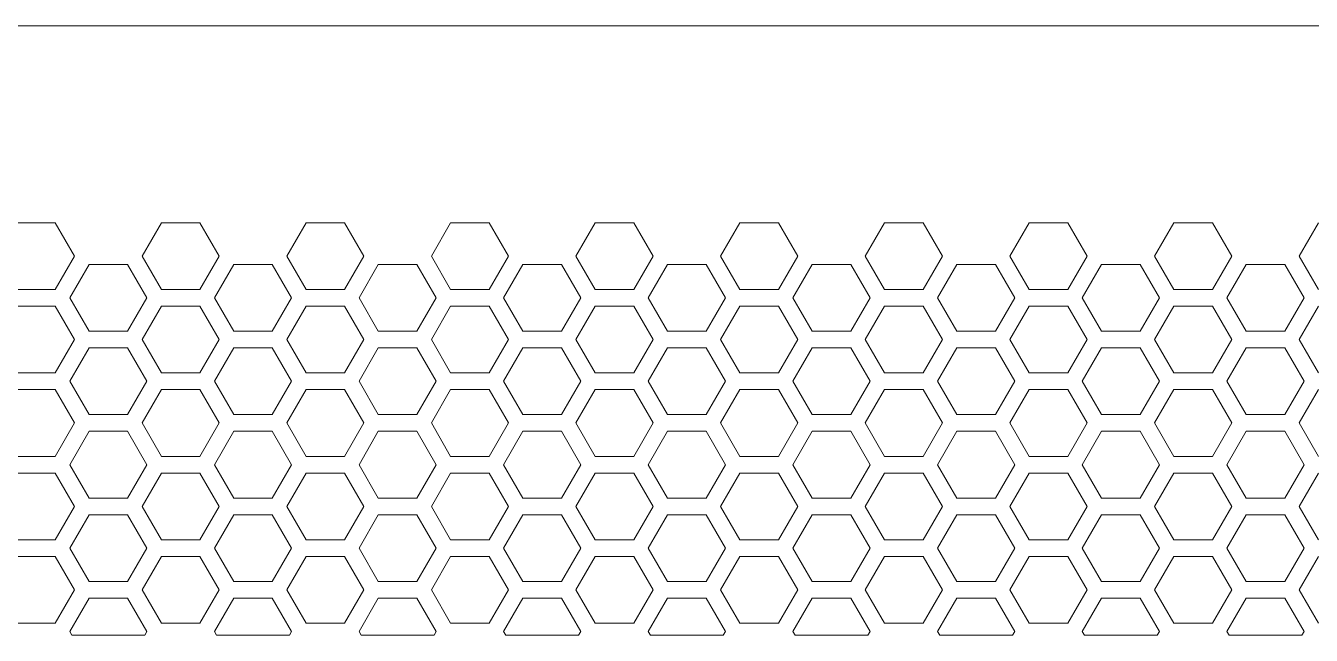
# Model space of a CAD drawing. Header units: millimetres. Extents: x 0 to 60, y -18 to 180.
# Drawn here: x 11.91 to 35, y 169.04 to 180 of the extents above; entities that cross this region are included whole.
import ezdxf

# ---------------------------------------------------------------- set-up
doc = ezdxf.new("R2010")
doc.units = ezdxf.units.MM

msp = doc.modelspace()

# ---------------------------------------------------------------- linework, layer by layer
at = {"lineweight": 5}
msp.add_line((59, 180), (1, 180), dxfattribs=at)
at = {"color": 0, "lineweight": 5}
for p, q in [((12.437, 176.458), (11.744, 176.458)), ((12.783, 175.858), (12.437, 176.458)), ((14.342, 176.458), (13.995, 175.858)), ((15.035, 176.458), (14.342, 176.458)), ((15.381, 175.858), (15.035, 176.458)), ((16.94, 176.458), (16.593, 175.858)), ((17.633, 176.458), (16.94, 176.458)), ((17.979, 175.858), (17.633, 176.458)), ((19.538, 176.458), (19.191, 175.858)), ((20.231, 176.458), (19.538, 176.458)), ((20.577, 175.858), (20.231, 176.458)), ((22.136, 176.458), (21.789, 175.858)), ((22.829, 176.458), (22.136, 176.458)), ((23.175, 175.858), (22.829, 176.458)), ((24.734, 176.458), (24.387, 175.858)), ((25.427, 176.458), (24.734, 176.458)), ((25.773, 175.858), (25.427, 176.458)), ((27.332, 176.458), (26.985, 175.858)), ((28.025, 176.458), (27.332, 176.458)), ((28.371, 175.858), (28.025, 176.458)), ((29.93, 176.458), (29.583, 175.858)), ((30.623, 176.458), (29.93, 176.458)), ((30.969, 175.858), (30.623, 176.458)), ((32.528, 176.458), (32.181, 175.858)), ((33.221, 176.458), (32.528, 176.458)), ((33.567, 175.858), (33.221, 176.458)), ((35.126, 176.458), (34.779, 175.858)), ((12.437, 175.258), (12.783, 175.858)), ((13.995, 175.858), (14.342, 175.258)), ((15.035, 175.258), (15.381, 175.858)), ((16.593, 175.858), (16.94, 175.258)), ((17.633, 175.258), (17.979, 175.858)), ((19.191, 175.858), (19.538, 175.258)), ((20.231, 175.258), (20.577, 175.858)), ((21.789, 175.858), (22.136, 175.258)), ((22.829, 175.258), (23.175, 175.858)), ((24.387, 175.858), (24.734, 175.258)), ((25.427, 175.258), (25.773, 175.858)), ((26.985, 175.858), (27.332, 175.258)), ((28.025, 175.258), (28.371, 175.858)), ((29.583, 175.858), (29.93, 175.258)), ((30.623, 175.258), (30.969, 175.858)), ((32.181, 175.858), (32.528, 175.258)), ((33.221, 175.258), (33.567, 175.858)), ((34.779, 175.858), (35.126, 175.258)), ((13.043, 175.708), (12.696, 175.108)), ((13.736, 175.708), (13.043, 175.708)), ((14.082, 175.108), (13.736, 175.708)), ((15.641, 175.708), (15.294, 175.108)), ((16.334, 175.708), (15.641, 175.708)), ((16.68, 175.108), (16.334, 175.708)), ((18.239, 175.708), (17.892, 175.108)), ((18.932, 175.708), (18.239, 175.708)), ((19.278, 175.108), (18.932, 175.708)), ((20.837, 175.708), (20.49, 175.108)), ((21.53, 175.708), (20.837, 175.708)), ((21.876, 175.108), (21.53, 175.708)), ((23.435, 175.708), (23.088, 175.108)), ((24.128, 175.708), (23.435, 175.708)), ((24.474, 175.108), (24.128, 175.708)), ((26.033, 175.708), (25.686, 175.108)), ((26.726, 175.708), (26.033, 175.708)), ((27.072, 175.108), (26.726, 175.708)), ((28.631, 175.708), (28.284, 175.108)), ((29.324, 175.708), (28.631, 175.708)), ((29.67, 175.108), (29.324, 175.708)), ((31.229, 175.708), (30.882, 175.108)), ((31.922, 175.708), (31.229, 175.708)), ((32.268, 175.108), (31.922, 175.708)), ((33.827, 175.708), (33.48, 175.108)), ((34.52, 175.708), (33.827, 175.708)), ((34.866, 175.108), (34.52, 175.708)), ((11.744, 175.258), (12.437, 175.258)), ((14.342, 175.258), (15.035, 175.258)), ((16.94, 175.258), (17.633, 175.258)), ((19.538, 175.258), (20.231, 175.258)), ((22.136, 175.258), (22.829, 175.258)), ((24.734, 175.258), (25.427, 175.258)), ((27.332, 175.258), (28.025, 175.258)), ((29.93, 175.258), (30.623, 175.258)), ((32.528, 175.258), (33.221, 175.258)), ((12.696, 175.108), (13.043, 174.508)), ((13.736, 174.508), (14.082, 175.108)), ((15.294, 175.108), (15.641, 174.508)), ((16.334, 174.508), (16.68, 175.108)), ((17.892, 175.108), (18.239, 174.508)), ((18.932, 174.508), (19.278, 175.108)), ((20.49, 175.108), (20.837, 174.508)), ((21.53, 174.508), (21.876, 175.108)), ((23.088, 175.108), (23.435, 174.508)), ((24.128, 174.508), (24.474, 175.108)), ((25.686, 175.108), (26.033, 174.508)), ((26.726, 174.508), (27.072, 175.108)), ((28.284, 175.108), (28.631, 174.508)), ((29.324, 174.508), (29.67, 175.108)), ((30.882, 175.108), (31.229, 174.508)), ((31.922, 174.508), (32.268, 175.108)), ((33.48, 175.108), (33.827, 174.508)), ((34.52, 174.508), (34.866, 175.108)), ((12.437, 174.958), (11.744, 174.958)), ((12.783, 174.358), (12.437, 174.958)), ((14.342, 174.958), (13.995, 174.358)), ((15.035, 174.958), (14.342, 174.958)), ((15.381, 174.358), (15.035, 174.958)), ((16.94, 174.958), (16.593, 174.358)), ((17.633, 174.958), (16.94, 174.958)), ((17.979, 174.358), (17.633, 174.958)), ((19.538, 174.958), (19.191, 174.358)), ((20.231, 174.958), (19.538, 174.958)), ((20.577, 174.358), (20.231, 174.958)), ((22.136, 174.958), (21.789, 174.358)), ((22.829, 174.958), (22.136, 174.958)), ((23.175, 174.358), (22.829, 174.958)), ((24.734, 174.958), (24.387, 174.358)), ((25.427, 174.958), (24.734, 174.958)), ((25.773, 174.358), (25.427, 174.958)), ((27.332, 174.958), (26.985, 174.358)), ((28.025, 174.958), (27.332, 174.958)), ((28.371, 174.358), (28.025, 174.958)), ((29.93, 174.958), (29.583, 174.358)), ((30.623, 174.958), (29.93, 174.958)), ((30.969, 174.358), (30.623, 174.958)), ((32.528, 174.958), (32.181, 174.358)), ((33.221, 174.958), (32.528, 174.958)), ((33.567, 174.358), (33.221, 174.958)), ((35.126, 174.958), (34.779, 174.358)), ((12.437, 173.758), (12.783, 174.358)), ((13.043, 174.508), (13.736, 174.508)), ((13.995, 174.358), (14.342, 173.758)), ((15.035, 173.758), (15.381, 174.358)), ((15.641, 174.508), (16.334, 174.508)), ((16.593, 174.358), (16.94, 173.758)), ((17.633, 173.758), (17.979, 174.358)), ((18.239, 174.508), (18.932, 174.508)), ((19.191, 174.358), (19.538, 173.758)), ((20.231, 173.758), (20.577, 174.358)), ((20.837, 174.508), (21.53, 174.508)), ((21.789, 174.358), (22.136, 173.758)), ((22.829, 173.758), (23.175, 174.358)), ((23.435, 174.508), (24.128, 174.508)), ((24.387, 174.358), (24.734, 173.758)), ((25.427, 173.758), (25.773, 174.358)), ((26.033, 174.508), (26.726, 174.508)), ((26.985, 174.358), (27.332, 173.758)), ((28.025, 173.758), (28.371, 174.358)), ((28.631, 174.508), (29.324, 174.508)), ((29.583, 174.358), (29.93, 173.758)), ((30.623, 173.758), (30.969, 174.358)), ((31.229, 174.508), (31.922, 174.508)), ((32.181, 174.358), (32.528, 173.758)), ((33.221, 173.758), (33.567, 174.358)), ((33.827, 174.508), (34.52, 174.508)), ((34.779, 174.358), (35.126, 173.758)), ((13.043, 174.208), (12.696, 173.608)), ((13.736, 174.208), (13.043, 174.208)), ((14.082, 173.608), (13.736, 174.208)), ((15.641, 174.208), (15.294, 173.608)), ((16.334, 174.208), (15.641, 174.208)), ((16.68, 173.608), (16.334, 174.208)), ((18.239, 174.208), (17.892, 173.608)), ((18.932, 174.208), (18.239, 174.208)), ((19.278, 173.608), (18.932, 174.208)), ((20.837, 174.208), (20.49, 173.608)), ((21.53, 174.208), (20.837, 174.208)), ((21.876, 173.608), (21.53, 174.208)), ((23.435, 174.208), (23.088, 173.608)), ((24.128, 174.208), (23.435, 174.208)), ((24.474, 173.608), (24.128, 174.208)), ((26.033, 174.208), (25.686, 173.608)), ((26.726, 174.208), (26.033, 174.208)), ((27.072, 173.608), (26.726, 174.208)), ((28.631, 174.208), (28.284, 173.608)), ((29.324, 174.208), (28.631, 174.208)), ((29.67, 173.608), (29.324, 174.208)), ((31.229, 174.208), (30.882, 173.608)), ((31.922, 174.208), (31.229, 174.208)), ((32.268, 173.608), (31.922, 174.208)), ((33.827, 174.208), (33.48, 173.608)), ((34.52, 174.208), (33.827, 174.208)), ((34.866, 173.608), (34.52, 174.208)), ((11.744, 173.758), (12.437, 173.758)), ((14.342, 173.758), (15.035, 173.758)), ((16.94, 173.758), (17.633, 173.758)), ((19.538, 173.758), (20.231, 173.758)), ((22.136, 173.758), (22.829, 173.758)), ((24.734, 173.758), (25.427, 173.758)), ((27.332, 173.758), (28.025, 173.758)), ((29.93, 173.758), (30.623, 173.758)), ((32.528, 173.758), (33.221, 173.758)), ((12.437, 173.458), (11.744, 173.458)), ((12.783, 172.858), (12.437, 173.458)), ((12.696, 173.608), (13.043, 173.008)), ((13.736, 173.008), (14.082, 173.608)), ((14.342, 173.458), (13.995, 172.858)), ((15.035, 173.458), (14.342, 173.458)), ((15.381, 172.858), (15.035, 173.458)), ((15.294, 173.608), (15.641, 173.008)), ((16.334, 173.008), (16.68, 173.608)), ((16.94, 173.458), (16.593, 172.858)), ((17.633, 173.458), (16.94, 173.458)), ((17.979, 172.858), (17.633, 173.458)), ((17.892, 173.608), (18.239, 173.008)), ((18.932, 173.008), (19.278, 173.608)), ((19.538, 173.458), (19.191, 172.858)), ((20.231, 173.458), (19.538, 173.458)), ((20.577, 172.858), (20.231, 173.458)), ((20.49, 173.608), (20.837, 173.008)), ((21.53, 173.008), (21.876, 173.608)), ((22.136, 173.458), (21.789, 172.858)), ((22.829, 173.458), (22.136, 173.458)), ((23.175, 172.858), (22.829, 173.458)), ((23.088, 173.608), (23.435, 173.008)), ((24.128, 173.008), (24.474, 173.608)), ((24.734, 173.458), (24.387, 172.858)), ((25.427, 173.458), (24.734, 173.458)), ((25.773, 172.858), (25.427, 173.458)), ((25.686, 173.608), (26.033, 173.008)), ((26.726, 173.008), (27.072, 173.608)), ((27.332, 173.458), (26.985, 172.858)), ((28.025, 173.458), (27.332, 173.458)), ((28.371, 172.858), (28.025, 173.458)), ((28.284, 173.608), (28.631, 173.008)), ((29.324, 173.008), (29.67, 173.608)), ((29.93, 173.458), (29.583, 172.858)), ((30.623, 173.458), (29.93, 173.458)), ((30.969, 172.858), (30.623, 173.458)), ((30.882, 173.608), (31.229, 173.008)), ((31.922, 173.008), (32.268, 173.608)), ((32.528, 173.458), (32.181, 172.858)), ((33.221, 173.458), (32.528, 173.458)), ((33.567, 172.858), (33.221, 173.458)), ((33.48, 173.608), (33.827, 173.008)), ((34.52, 173.008), (34.866, 173.608)), ((35.126, 173.458), (34.779, 172.858)), ((13.043, 173.008), (13.736, 173.008)), ((15.641, 173.008), (16.334, 173.008)), ((18.239, 173.008), (18.932, 173.008)), ((20.837, 173.008), (21.53, 173.008)), ((23.435, 173.008), (24.128, 173.008)), ((26.033, 173.008), (26.726, 173.008)), ((28.631, 173.008), (29.324, 173.008)), ((31.229, 173.008), (31.922, 173.008)), ((33.827, 173.008), (34.52, 173.008)), ((12.437, 172.258), (12.783, 172.858)), ((13.995, 172.858), (14.342, 172.258)), ((15.035, 172.258), (15.381, 172.858)), ((16.593, 172.858), (16.94, 172.258)), ((17.633, 172.258), (17.979, 172.858)), ((19.191, 172.858), (19.538, 172.258)), ((20.231, 172.258), (20.577, 172.858)), ((21.789, 172.858), (22.136, 172.258)), ((22.829, 172.258), (23.175, 172.858)), ((24.387, 172.858), (24.734, 172.258)), ((25.427, 172.258), (25.773, 172.858)), ((26.985, 172.858), (27.332, 172.258)), ((28.025, 172.258), (28.371, 172.858)), ((29.583, 172.858), (29.93, 172.258)), ((30.623, 172.258), (30.969, 172.858)), ((32.181, 172.858), (32.528, 172.258)), ((33.221, 172.258), (33.567, 172.858)), ((34.779, 172.858), (35.126, 172.258)), ((13.043, 172.708), (12.696, 172.108)), ((13.736, 172.708), (13.043, 172.708)), ((14.082, 172.108), (13.736, 172.708)), ((15.641, 172.708), (15.294, 172.108)), ((16.334, 172.708), (15.641, 172.708)), ((16.68, 172.108), (16.334, 172.708)), ((18.239, 172.708), (17.892, 172.108)), ((18.932, 172.708), (18.239, 172.708)), ((19.278, 172.108), (18.932, 172.708)), ((20.837, 172.708), (20.49, 172.108)), ((21.53, 172.708), (20.837, 172.708)), ((21.876, 172.108), (21.53, 172.708)), ((23.435, 172.708), (23.088, 172.108)), ((24.128, 172.708), (23.435, 172.708)), ((24.474, 172.108), (24.128, 172.708)), ((26.033, 172.708), (25.686, 172.108)), ((26.726, 172.708), (26.033, 172.708)), ((27.072, 172.108), (26.726, 172.708)), ((28.631, 172.708), (28.284, 172.108)), ((29.324, 172.708), (28.631, 172.708)), ((29.67, 172.108), (29.324, 172.708)), ((31.229, 172.708), (30.882, 172.108)), ((31.922, 172.708), (31.229, 172.708)), ((32.268, 172.108), (31.922, 172.708)), ((33.827, 172.708), (33.48, 172.108)), ((34.52, 172.708), (33.827, 172.708)), ((34.866, 172.108), (34.52, 172.708)), ((11.744, 172.258), (12.437, 172.258)), ((14.342, 172.258), (15.035, 172.258)), ((16.94, 172.258), (17.633, 172.258)), ((19.538, 172.258), (20.231, 172.258)), ((22.136, 172.258), (22.829, 172.258)), ((24.734, 172.258), (25.427, 172.258)), ((27.332, 172.258), (28.025, 172.258)), ((29.93, 172.258), (30.623, 172.258)), ((32.528, 172.258), (33.221, 172.258)), ((12.696, 172.108), (13.043, 171.508)), ((13.736, 171.508), (14.082, 172.108)), ((15.294, 172.108), (15.641, 171.508)), ((16.334, 171.508), (16.68, 172.108)), ((17.892, 172.108), (18.239, 171.508)), ((18.932, 171.508), (19.278, 172.108)), ((20.49, 172.108), (20.837, 171.508)), ((21.53, 171.508), (21.876, 172.108)), ((23.088, 172.108), (23.435, 171.508)), ((24.128, 171.508), (24.474, 172.108)), ((25.686, 172.108), (26.033, 171.508)), ((26.726, 171.508), (27.072, 172.108)), ((28.284, 172.108), (28.631, 171.508)), ((29.324, 171.508), (29.67, 172.108)), ((30.882, 172.108), (31.229, 171.508)), ((31.922, 171.508), (32.268, 172.108)), ((33.48, 172.108), (33.827, 171.508)), ((34.52, 171.508), (34.866, 172.108)), ((12.437, 171.958), (11.744, 171.958)), ((12.783, 171.358), (12.437, 171.958)), ((14.342, 171.958), (13.995, 171.358)), ((15.035, 171.958), (14.342, 171.958)), ((15.381, 171.358), (15.035, 171.958)), ((16.94, 171.958), (16.593, 171.358)), ((17.633, 171.958), (16.94, 171.958)), ((17.979, 171.358), (17.633, 171.958)), ((19.538, 171.958), (19.191, 171.358)), ((20.231, 171.958), (19.538, 171.958)), ((20.577, 171.358), (20.231, 171.958)), ((22.136, 171.958), (21.789, 171.358)), ((22.829, 171.958), (22.136, 171.958)), ((23.175, 171.358), (22.829, 171.958)), ((24.734, 171.958), (24.387, 171.358)), ((25.427, 171.958), (24.734, 171.958)), ((25.773, 171.358), (25.427, 171.958)), ((27.332, 171.958), (26.985, 171.358)), ((28.025, 171.958), (27.332, 171.958)), ((28.371, 171.358), (28.025, 171.958)), ((29.93, 171.958), (29.583, 171.358)), ((30.623, 171.958), (29.93, 171.958)), ((30.969, 171.358), (30.623, 171.958)), ((32.528, 171.958), (32.181, 171.358)), ((33.221, 171.958), (32.528, 171.958)), ((33.567, 171.358), (33.221, 171.958)), ((35.126, 171.958), (34.779, 171.358)), ((12.437, 170.758), (12.783, 171.358)), ((13.043, 171.508), (13.736, 171.508)), ((13.995, 171.358), (14.342, 170.758)), ((15.035, 170.758), (15.381, 171.358)), ((15.641, 171.508), (16.334, 171.508)), ((16.593, 171.358), (16.94, 170.758)), ((17.633, 170.758), (17.979, 171.358)), ((18.239, 171.508), (18.932, 171.508)), ((19.191, 171.358), (19.538, 170.758)), ((20.231, 170.758), (20.577, 171.358)), ((20.837, 171.508), (21.53, 171.508)), ((21.789, 171.358), (22.136, 170.758)), ((22.829, 170.758), (23.175, 171.358)), ((23.435, 171.508), (24.128, 171.508)), ((24.387, 171.358), (24.734, 170.758)), ((25.427, 170.758), (25.773, 171.358)), ((26.033, 171.508), (26.726, 171.508)), ((26.985, 171.358), (27.332, 170.758)), ((28.025, 170.758), (28.371, 171.358)), ((28.631, 171.508), (29.324, 171.508)), ((29.583, 171.358), (29.93, 170.758)), ((30.623, 170.758), (30.969, 171.358)), ((31.229, 171.508), (31.922, 171.508)), ((32.181, 171.358), (32.528, 170.758)), ((33.221, 170.758), (33.567, 171.358)), ((33.827, 171.508), (34.52, 171.508)), ((34.779, 171.358), (35.126, 170.758)), ((13.043, 171.208), (12.696, 170.608)), ((13.736, 171.208), (13.043, 171.208)), ((14.082, 170.608), (13.736, 171.208)), ((15.641, 171.208), (15.294, 170.608)), ((16.334, 171.208), (15.641, 171.208)), ((16.68, 170.608), (16.334, 171.208)), ((18.239, 171.208), (17.892, 170.608)), ((18.932, 171.208), (18.239, 171.208)), ((19.278, 170.608), (18.932, 171.208)), ((20.837, 171.208), (20.49, 170.608)), ((21.53, 171.208), (20.837, 171.208)), ((21.876, 170.608), (21.53, 171.208)), ((23.435, 171.208), (23.088, 170.608)), ((24.128, 171.208), (23.435, 171.208)), ((24.474, 170.608), (24.128, 171.208)), ((26.033, 171.208), (25.686, 170.608)), ((26.726, 171.208), (26.033, 171.208)), ((27.072, 170.608), (26.726, 171.208)), ((28.631, 171.208), (28.284, 170.608)), ((29.324, 171.208), (28.631, 171.208)), ((29.67, 170.608), (29.324, 171.208)), ((31.229, 171.208), (30.882, 170.608)), ((31.922, 171.208), (31.229, 171.208)), ((32.268, 170.608), (31.922, 171.208)), ((33.827, 171.208), (33.48, 170.608)), ((34.52, 171.208), (33.827, 171.208)), ((34.866, 170.608), (34.52, 171.208)), ((11.744, 170.758), (12.437, 170.758)), ((14.342, 170.758), (15.035, 170.758)), ((16.94, 170.758), (17.633, 170.758)), ((19.538, 170.758), (20.231, 170.758)), ((22.136, 170.758), (22.829, 170.758)), ((24.734, 170.758), (25.427, 170.758)), ((27.332, 170.758), (28.025, 170.758)), ((29.93, 170.758), (30.623, 170.758)), ((32.528, 170.758), (33.221, 170.758)), ((12.437, 170.458), (11.744, 170.458)), ((12.783, 169.858), (12.437, 170.458)), ((12.696, 170.608), (13.043, 170.008)), ((13.736, 170.008), (14.082, 170.608)), ((14.342, 170.458), (13.995, 169.858)), ((15.035, 170.458), (14.342, 170.458)), ((15.381, 169.858), (15.035, 170.458)), ((15.294, 170.608), (15.641, 170.008)), ((16.334, 170.008), (16.68, 170.608)), ((16.94, 170.458), (16.593, 169.858)), ((17.633, 170.458), (16.94, 170.458)), ((17.979, 169.858), (17.633, 170.458)), ((17.892, 170.608), (18.239, 170.008)), ((18.932, 170.008), (19.278, 170.608)), ((19.538, 170.458), (19.191, 169.858)), ((20.231, 170.458), (19.538, 170.458)), ((20.577, 169.858), (20.231, 170.458)), ((20.49, 170.608), (20.837, 170.008)), ((21.53, 170.008), (21.876, 170.608)), ((22.136, 170.458), (21.789, 169.858)), ((22.829, 170.458), (22.136, 170.458)), ((23.175, 169.858), (22.829, 170.458)), ((23.088, 170.608), (23.435, 170.008)), ((24.128, 170.008), (24.474, 170.608)), ((24.734, 170.458), (24.387, 169.858)), ((25.427, 170.458), (24.734, 170.458)), ((25.773, 169.858), (25.427, 170.458)), ((25.686, 170.608), (26.033, 170.008)), ((26.726, 170.008), (27.072, 170.608)), ((27.332, 170.458), (26.985, 169.858)), ((28.025, 170.458), (27.332, 170.458)), ((28.371, 169.858), (28.025, 170.458)), ((28.284, 170.608), (28.631, 170.008)), ((29.324, 170.008), (29.67, 170.608)), ((29.93, 170.458), (29.583, 169.858)), ((30.623, 170.458), (29.93, 170.458)), ((30.969, 169.858), (30.623, 170.458)), ((30.882, 170.608), (31.229, 170.008)), ((31.922, 170.008), (32.268, 170.608)), ((32.528, 170.458), (32.181, 169.858)), ((33.221, 170.458), (32.528, 170.458)), ((33.567, 169.858), (33.221, 170.458)), ((33.48, 170.608), (33.827, 170.008)), ((34.52, 170.008), (34.866, 170.608)), ((35.126, 170.458), (34.779, 169.858)), ((13.043, 170.008), (13.736, 170.008)), ((15.641, 170.008), (16.334, 170.008)), ((18.239, 170.008), (18.932, 170.008)), ((20.837, 170.008), (21.53, 170.008)), ((23.435, 170.008), (24.128, 170.008)), ((26.033, 170.008), (26.726, 170.008)), ((28.631, 170.008), (29.324, 170.008)), ((31.229, 170.008), (31.922, 170.008)), ((33.827, 170.008), (34.52, 170.008)), ((12.437, 169.258), (12.783, 169.858)), ((13.995, 169.858), (14.342, 169.258)), ((15.035, 169.258), (15.381, 169.858)), ((16.593, 169.858), (16.94, 169.258)), ((17.633, 169.258), (17.979, 169.858)), ((19.191, 169.858), (19.538, 169.258)), ((20.231, 169.258), (20.577, 169.858)), ((21.789, 169.858), (22.136, 169.258)), ((22.829, 169.258), (23.175, 169.858)), ((24.387, 169.858), (24.734, 169.258)), ((25.427, 169.258), (25.773, 169.858)), ((26.985, 169.858), (27.332, 169.258)), ((28.025, 169.258), (28.371, 169.858)), ((29.583, 169.858), (29.93, 169.258)), ((30.623, 169.258), (30.969, 169.858)), ((32.181, 169.858), (32.528, 169.258)), ((33.221, 169.258), (33.567, 169.858)), ((34.779, 169.858), (35.126, 169.258)), ((13.043, 169.708), (12.696, 169.108)), ((13.736, 169.708), (13.043, 169.708)), ((14.082, 169.108), (13.736, 169.708)), ((15.641, 169.708), (15.294, 169.108)), ((16.334, 169.708), (15.641, 169.708)), ((16.68, 169.108), (16.334, 169.708)), ((18.239, 169.708), (17.892, 169.108)), ((18.932, 169.708), (18.239, 169.708)), ((19.278, 169.108), (18.932, 169.708)), ((20.837, 169.708), (20.49, 169.108)), ((21.53, 169.708), (20.837, 169.708)), ((21.876, 169.108), (21.53, 169.708)), ((23.435, 169.708), (23.088, 169.108)), ((24.128, 169.708), (23.435, 169.708)), ((24.474, 169.108), (24.128, 169.708)), ((26.033, 169.708), (25.686, 169.108)), ((26.726, 169.708), (26.033, 169.708)), ((27.072, 169.108), (26.726, 169.708)), ((28.631, 169.708), (28.284, 169.108)), ((29.324, 169.708), (28.631, 169.708)), ((29.67, 169.108), (29.324, 169.708)), ((31.229, 169.708), (30.882, 169.108)), ((31.922, 169.708), (31.229, 169.708)), ((32.268, 169.108), (31.922, 169.708)), ((33.827, 169.708), (33.48, 169.108)), ((34.52, 169.708), (33.827, 169.708)), ((34.866, 169.108), (34.52, 169.708)), ((11.744, 169.258), (12.437, 169.258)), ((14.342, 169.258), (15.035, 169.258)), ((16.94, 169.258), (17.633, 169.258)), ((19.538, 169.258), (20.231, 169.258)), ((22.136, 169.258), (22.829, 169.258)), ((24.734, 169.258), (25.427, 169.258)), ((27.332, 169.258), (28.025, 169.258)), ((29.93, 169.258), (30.623, 169.258)), ((32.528, 169.258), (33.221, 169.258)), ((12.696, 169.108), (12.736, 169.041)), ((14.043, 169.041), (14.082, 169.108)), ((15.294, 169.108), (15.334, 169.041)), ((16.641, 169.041), (16.68, 169.108)), ((17.892, 169.108), (17.932, 169.041)), ((19.239, 169.041), (19.278, 169.108)), ((20.49, 169.108), (20.53, 169.041)), ((21.837, 169.041), (21.876, 169.108)), ((23.088, 169.108), (23.128, 169.041)), ((24.435, 169.041), (24.474, 169.108)), ((25.686, 169.108), (25.726, 169.041)), ((27.033, 169.041), (27.072, 169.108)), ((28.284, 169.108), (28.324, 169.041)), ((29.631, 169.041), (29.67, 169.108)), ((30.882, 169.108), (30.922, 169.041)), ((32.229, 169.041), (32.268, 169.108)), ((33.48, 169.108), (33.52, 169.041)), ((34.827, 169.041), (34.866, 169.108))]:
    msp.add_line(p, q, dxfattribs=at)
at = {"lineweight": 5}
for points in [[(14.043, 169.041), (12.736, 169.041)], [(16.641, 169.041), (15.334, 169.041)], [(19.239, 169.041), (17.932, 169.041)], [(21.837, 169.041), (20.53, 169.041)], [(24.435, 169.041), (23.128, 169.041)], [(27.033, 169.041), (25.726, 169.041)], [(29.631, 169.041), (28.324, 169.041)], [(32.229, 169.041), (30.922, 169.041)], [(34.827, 169.041), (33.52, 169.041)]]:
    msp.add_lwpolyline(points, dxfattribs=at)

doc.saveas('drawing.dxf')
